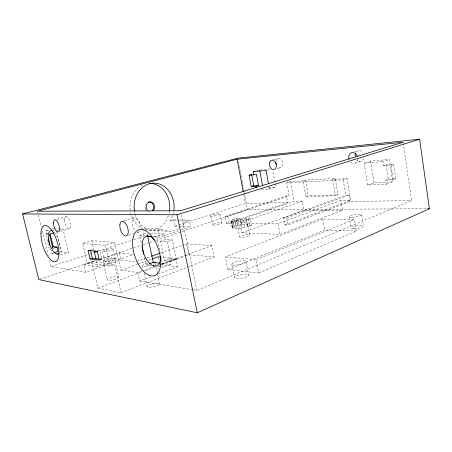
<?xml version="1.0" encoding="UTF-8"?>
<svg xmlns="http://www.w3.org/2000/svg" width="452" height="452" viewBox="0 0 452 452"><rect width="100%" height="100%" fill="white"/><g stroke="black" fill="none" stroke-linecap="round" stroke-linejoin="round"><path stroke-width="0.34" stroke-dasharray="2.26 1.69" d="M251.578 225.192L247.521 225.096L247.702 224.864A5.113 0.938 -10.7 0 0 242.91 224.751C239.294 224.949 234.995 224.7 232.232 227.554L232.418 228.034C238.786 229.35 245.572 227.379 251.578 225.192L250.329 218.531L246.227 218.536A5.125 0.881 -10.7 0 1 240.763 220.164A5.125 0.881 -10.7 0 1 236.39 220.107A5.125 0.881 -10.7 0 1 240.368 218.463L241.86 224.96M232.232 227.554L230.966 220.971C233.503 218.666 237.294 218.096 240.617 218.418M258.73 273.019L356.244 231.012L354.374 219.367L322.717 219.022L225.345 256.928L227.825 269.55L258.73 273.019L256.211 259.64L225.345 256.928M193.394 289.834L196.874 290.399L411.557 200.518L403.111 142.244M256.211 259.64L354.374 219.367M227.825 269.55L324.581 230.091L356.244 231.012M230.966 220.971L231.141 221.429C237.543 222.599 244.283 220.661 250.329 218.531M242.018 232.859L303.908 210.276L302.32 201.112L240.114 222.887L242.018 232.859L280.037 234.345L342.509 210.14L340.915 200.372L350.56 200.185L347.079 178.563L332.728 179.331L335.435 195.772L305.755 196.569L303.06 180.924L305.603 180.116L335.271 178.489L337.955 194.863L335.435 195.772M141.809 271.138L137.866 272.584L120.865 270.143L114.616 242.357L91.745 240.628L82.705 243.436L87.287 263.075L91.784 261.567L97.937 288.116L121.017 292.715L214.09 257.018L211.813 245.589L186.444 243.877L184.467 244.577M137.866 272.584L139.736 281.082L150.866 276.878M158.064 274.155L177.698 266.731L175.992 258.595L161.68 257.148M350.023 201.564L348.984 195.123L345.707 195.207L283.477 217.932L284.732 224.949L287.992 225.023L350.023 201.564L411.557 200.518M284.732 224.949L350.56 200.185M240.114 222.887L278.104 223.655L340.915 200.372M161.24 266.872L163.262 267.121L170.619 264.386L169.449 258.866L164.551 260.651L160.42 241.227L165.37 239.554L172.376 239.978L176.483 259.589L171.545 261.409L164.551 260.651M386.364 184.179L392.709 181.817L389.387 159.522L370.606 160.997L364.159 163.076L367.572 184.97L386.364 184.179L385.748 180.077L388.308 179.145L395.828 178.772L393.692 164.37L386.172 164.907L383.59 165.777L382.968 161.641L389.387 159.522M385.748 180.077L393.268 179.715L395.828 178.772M142.47 270.895L153.646 266.799M159.562 264.623L175.992 258.595M283.477 217.932L286.732 217.966L348.984 195.123M161.918 263.906L211.813 245.589M97.937 288.116L142.312 271.788M144.962 270.81L156.222 266.669M158.872 265.691L184.698 256.188M185.365 255.945L188.676 254.725L214.09 257.018M144.459 257.657L146.058 265.008L148.685 264.058M367.572 184.97L373.94 182.664L392.709 181.817M120.865 270.143L137.272 264.296M137.928 264.058L151.708 259.149M146.284 258.047L135.753 261.764L121.04 260.03L85.558 272.251L50.935 266.612L49.274 259.776M146.945 257.815L150.895 256.425M160.765 252.939L183.806 244.809M303.06 180.924L290.625 181.591L286.794 182.8L289.099 195.863L286.41 195.936L225.169 216.395L226.576 223.638L229.198 223.695L294.082 201.27L302.32 201.112M87.287 263.075L110.011 266.194L114.655 264.584L121.017 292.715M226.576 223.638L287.591 202.615L286.41 195.936M305.755 196.569L308.275 195.699L337.955 194.863M85.558 272.251L83.823 264.827L97.79 266.833L133.459 254.595M160.42 241.227L167.387 241.684L172.376 239.978M383.59 165.777L391.116 165.251L393.692 164.37M286.794 182.8L343.221 179.868L347.079 178.563M40.155 279.133L95.66 260.533M99.672 259.188L142.476 244.848M143.143 244.622L149.16 242.605M149.832 242.379L155.177 240.588M155.85 240.362L247.47 209.666L427.987 208.751M225.169 216.395L227.791 216.418L289.099 195.863M83.823 264.827L96.355 260.629M100.31 259.301L119.441 252.883L134.12 254.363M99.367 260.154L101.689 259.375L99.7 250.674L96.378 250.34M153.979 236.82L159.567 237.136L180.698 230.108M181.359 229.887L190.603 226.814L189.235 220.09L177.546 219.898M332.728 179.331L335.271 178.489M153.364 236.243L156.714 236.43L164.189 233.955L165.37 239.554M50.935 266.612L89.18 254.171M89.852 253.951L93.875 252.645M98.576 251.114L131.453 240.419M134.137 239.543L144.199 236.272L142.888 230.215M172.681 215.824A23.747 20.007 89.1 0 1 170.376 220.796L173.415 219.83L174.771 226.328L245.419 203.349L287.591 202.615M141.244 242.899L139.628 235.492L146.973 233.125L147.414 235.164M145.533 229.65L158.087 230.164L161.404 229.091A24.589 20.317 89.1 0 0 178.766 228.684M177.918 220.938L186.151 221.09L189.235 220.09M82.705 243.436L105.271 245.357L114.616 242.357M128.515 235.198L133.651 233.565M136.86 232.543L138.787 231.932M350.695 162.087A5.526 4.413 73.6 0 0 355.199 163.144L361.634 161.104M60.201 254.442L62.173 254.685L68.597 252.657L62.992 229.057L54.681 228.65M261.335 189.444L269.46 189.1L275.771 187.105L272.833 170.76M143.391 229.333L146.002 228.509L161.404 229.091M50.658 248.679L51.805 253.414L53.065 253.018M124.006 220.757L133.685 217.864M353.826 152.075L357.718 150.911M60.545 231.345L69.631 228.712M277.127 168.636L280.963 167.522M50.296 248.08L49.019 247.939L45.629 233.95L47.426 233.43M56.489 230.927L58.438 230.362M59.088 230.175L62.992 229.057M266.092 170.551L270.556 169.268M47.375 235.125L46.223 230.362L49.415 229.458M256.425 170.63L259.595 169.726L269.759 168.929M56.969 219.271L66.099 216.762M273.302 159.771L278.443 158.358M364.159 163.076L382.968 161.641M268.307 187.444L275.771 187.105M303.908 210.276L342.509 210.14M150.301 211.926L149.256 211.926A5 4.237 89.1 0 1 148.16 211.734M173.415 219.83L176.856 219.887M170.376 220.796L177.235 220.926M174.771 226.328L178.212 226.429M178.902 226.452L190.603 226.814M149.42 230.418L169.184 231.243M53.986 228.616L52.601 228.548L53.212 231.079M150.414 233.288L164.189 233.955M53.234 230.746L54.534 230.819M139.628 235.492L144.516 235.758M46.223 230.362L49.387 230.537M45.629 233.95L47.533 234.074M91.072 249.809L95.717 250.278M169.449 258.866L176.483 259.589M60.201 251.691L68.597 252.657M161.607 263.352L170.619 264.386M159.946 264.629L177.698 266.731M99.694 259.132L101.689 259.375M51.805 253.414L54.359 253.725M146.058 265.008L150.601 265.567M157.867 266.46L160.562 266.793M91.784 261.567L114.655 264.584M139.736 281.082L192.693 289.715M134.747 212.683L135.046 213.819M37.471 211.231L41.296 226.96M42.29 231.062L48.274 255.674M56.647 231.588L62.173 254.685M91.745 240.628L93.914 250.035M96.395 260.787L97.79 266.833M105.271 245.357L110.011 266.194M102.519 251.419L104.819 261.482M102.971 260.849L107.31 279.794M114.52 258.25A5.927 1.113 -13.2 0 1 105.881 261.2A5.927 1.113 -13.2 0 1 105.836 259.228A5.927 1.113 -13.2 0 1 114.52 258.25L118.791 277.155A5.899 1.288 -13.6 0 1 110.237 280.285A5.899 1.288 -13.6 0 1 110.124 278.02A5.899 1.288 -13.6 0 1 118.791 277.155M119.441 252.883L121.04 260.03M113.367 249.007A5.565 0.966 -13 0 1 105.248 251.685A5.565 0.966 -13 0 1 105.22 249.973A5.565 0.966 -13 0 1 113.367 249.007L115.633 259.047A5.548 1.051 -13.2 0 1 107.553 261.815A5.548 1.051 -13.2 0 1 107.491 259.957A5.548 1.051 -13.2 0 1 115.633 259.047M142.544 265.838L143.284 269.2M144.165 273.234L147.103 286.681M155.302 263.629L155.878 266.313M156.019 266.979L157.465 273.692M157.612 274.358L159.629 283.754M158.415 257.459L159.11 260.719M158.087 230.164L159.567 237.136M156.714 236.43L159.573 249.826M161.562 259.149L163.262 267.121M167.387 241.684L171.545 261.409M181.342 214.858L196.874 290.399M186.444 243.877L188.676 254.725M210.717 215.819L212.513 224.887M231.797 264.132L234.402 277.477M220.039 214.169A4.769 0.751 -11.1 0 1 212.7 216.141A4.769 0.751 -11.1 0 1 213.384 214.689A4.769 0.751 -11.1 0 1 220.039 214.169L221.774 223.051A4.757 0.819 -11.1 0 1 214.463 225.068A4.757 0.819 -11.1 0 1 215.124 223.497A4.757 0.819 -11.1 0 1 221.774 223.051M232.023 221.729L233.305 228.367M231.497 220.395L232.763 226.949M231.141 221.429L232.418 228.034M227.791 216.418L229.198 223.695M246.108 261.742A7.288 1.757 -10.9 0 1 235.113 265.16A7.288 1.757 -10.9 0 1 235.628 261.974A7.288 1.757 -10.9 0 1 246.108 261.742L248.662 275.121A7.26 1.91 -10.9 0 1 237.729 278.647A7.26 1.91 -10.9 0 1 238.193 275.2A7.26 1.91 -10.9 0 1 248.662 275.121M238.159 221.553L239.441 228.249M236.707 218.372L237.95 224.864M236.396 220.022L239.622 236.859M235.656 221.796L236.938 228.48M234.469 219.05L235.724 225.559M233.565 221.859L234.842 228.52M232.695 219.74L233.95 226.271M243.673 220.587L244.944 227.294M240.899 221.141L242.17 227.848M238.424 161.596L239.198 165.714M239.328 166.404L240.362 171.896M240.492 172.585L240.876 174.642M241.006 175.331L242.04 180.823M242.17 181.512L242.56 183.568M242.69 184.258L243.718 189.75M243.848 190.439L244.238 192.495M244.368 193.185L247.47 209.666M248.56 219.237L249.82 225.921M243.86 195.072L245.419 203.349M247.702 224.864L249.64 235.136A5.102 1.023 -10.7 0 1 241.967 237.368A5.102 1.023 -10.7 0 1 242.278 235.515A5.102 1.023 -10.7 0 1 249.64 235.136M246.272 218.48L247.521 225.096M246.289 219.938L247.555 226.638M278.104 223.655L280.037 234.345M269.081 187.038L269.46 189.1M286.732 217.966L287.992 225.023M290.625 181.591L294.082 201.27M305.603 180.116L308.275 195.699M322.717 219.022L324.581 230.091M349.334 216.802L351.164 228.141M343.221 179.868L345.707 195.207M361.577 214.694L363.38 226.062M370.606 160.997L373.94 182.664M386.172 164.907L388.308 179.145M391.116 165.251L393.268 179.715M154.533 263.804A6.469 1.367 -12.7 0 1 153.618 264.307M150.346 265.454A6.469 1.367 -12.7 0 1 142.657 266.013A6.469 1.367 -12.7 0 1 147.945 263.217M146.002 228.509A23.747 20.007 89.1 0 1 135.346 214.96M173.557 212.576A23.747 20.007 89.1 0 1 173.02 214.756M186.151 221.09A24.589 20.317 89.1 0 1 180.484 227.525M168.359 215.79A23.515 19.916 89.1 0 1 145.533 229.831M143.018 228.944A23.515 19.916 89.1 0 1 131.193 214.937M130.871 213.819A23.515 19.916 89.1 0 1 130.594 212.677M130.193 210.361A23.515 19.916 89.1 0 1 143.572 184.569M169.517 210.926A23.515 19.916 89.1 0 1 168.845 214.203M145.6 209.349A5 4.237 89.1 0 1 145.663 204.332M54.246 232.373A12.17 4.853 72.7 0 1 59.89 250.515M139.595 231.254A7.503 3.797 72.6 0 1 136.736 231.836M134.566 229.898A7.503 3.797 72.6 0 1 132.193 220.26A7.503 3.797 72.6 0 1 137.029 218.796A7.503 3.797 72.6 0 1 140.527 228.09M363.95 158.369A5.469 4.413 73.7 0 1 357.153 160.059M355.961 152.488A5.469 4.413 73.7 0 1 363.109 152.957M275.946 160.98A4.791 3.373 74.9 0 1 280.551 159.031A4.791 3.373 74.9 0 1 282.427 165.85A4.791 3.373 74.9 0 1 277.483 166.573M357.735 159.047A5.526 4.413 73.6 0 1 355.199 163.144M149.296 287.348A6.43 1.582 -13 0 0 159.545 284.195A6.43 1.582 -13 0 0 151.279 284.161A6.43 1.582 -13 0 0 149.296 287.348M351.763 217.276A6.243 1.209 -8.6 0 0 361.6 215.011A6.243 1.209 -8.6 0 0 353.029 214.994A6.243 1.209 -8.6 0 0 351.763 217.276M353.6 228.695A6.226 1.316 -8.4 0 0 363.402 226.407A6.226 1.316 -8.4 0 0 354.837 226.232A6.226 1.316 -8.4 0 0 353.6 228.695M64.444 219.678A6.277 2.65 73.3 0 0 68.958 228.887A6.277 2.65 73.3 0 0 69.252 219.904A6.277 2.65 73.3 0 0 64.444 219.678"/><path stroke-width="0.68" d="M197.292 312.784L429.4 208.745L419.625 139.216L237.78 158.16L22.6 213.954L38.816 279.579L197.292 312.784L177.026 214.779L22.6 213.954M149.341 263.821L153.284 262.397L159.528 263.115M152.369 258.911L158.273 256.804L161.002 257.081M151.55 256.194L160.11 253.171M89.253 250.114L88.1 250.481L90.078 258.99L92.372 258.233L99.028 259.047M94.547 252.425L97.231 251.549M54.325 252.628L58.105 251.453L57.054 247.069L53.189 246.673L51.997 247.035M177.026 214.779L419.625 139.216M57.054 247.069L52.85 248.351L49.432 234.198L53.669 232.978M255.99 186.348L258.521 185.574L256.414 174.116L253.866 174.851L249.086 175.184L251.205 186.58L255.99 186.348L256.233 187.665M251.205 186.58L253.73 185.806L258.521 185.574M249.086 175.184L250.99 174.636M253.866 174.851L253.25 171.528L254.521 171.167M237.108 159.223L37.471 211.231L180.495 210.739L403.111 142.244L237.108 159.223L243.21 191.625M253.25 171.528L266.092 170.551L268.46 183.602M427.987 208.751L429.4 208.745M146.606 235.876L148.002 235.95M147.691 236.469L151.188 236.662M88.1 250.481L97.361 251.436L99.367 260.154L90.078 258.99M56.912 254.041L58.229 254.205M153.194 265.883L154.488 266.042M48.2 238.52L49.844 245.3M50.149 234.068L53.189 246.673M90.558 250.397L92.372 258.233M94.067 250.707L95.931 258.77M142.126 246.939L143.73 254.318M147.561 235.848L153.284 262.397M251.623 174.455L253.73 185.806M259.719 170.421L262.505 185.614M153.013 262.459A6.469 1.367 -12.7 0 1 155.155 262.957M134.515 211.519A23.747 20.007 89.1 0 1 149.708 183.67A23.747 20.007 89.1 0 1 173.54 201.315L173.907 203.547A23.747 20.007 89.1 0 1 173.918 210.349M149.352 183.405A23.515 19.916 89.1 0 1 169.59 210.366M147.312 210.4A5.012 4.243 89.1 0 1 147.375 203.315A5.012 4.243 89.1 0 1 153.375 203.428A5.012 4.243 89.1 0 1 153.307 210.513M148.279 202.067A5 4.237 89.1 0 1 152.996 204.519A5 4.237 89.1 0 1 152.262 210.519M160.579 257.024A15.684 8.068 71.1 0 1 150.499 264.143A15.684 8.068 71.1 0 1 142.442 242.306A15.684 8.068 71.1 0 1 154.177 239.667M59.144 252.792A12.17 4.853 72.7 0 1 49.426 243.413A12.17 4.853 72.7 0 1 52.709 231.119M355.278 156.392A5.469 4.413 73.7 0 1 355.441 153.663M276.245 164.556A4.791 3.373 74.9 0 1 275.81 162.138M349.023 159.307A5.526 4.413 73.6 0 1 351.436 152.765A5.526 4.413 73.6 0 1 357.289 156.217M132.837 239.368A24.284 12.328 71.1 0 0 151.307 275.918A24.284 12.328 71.1 0 0 155.821 242.741A24.284 12.328 71.1 0 0 132.837 239.368M40.951 233.56A18.814 7.396 72.7 0 0 54.138 261.663A18.814 7.396 72.7 0 0 54.765 235.582A18.814 7.396 72.7 0 0 40.951 233.56M53.421 222.74A6.356 2.588 73.3 0 0 57.946 232.074A6.356 2.588 73.3 0 0 58.139 223.011A6.356 2.588 73.3 0 0 53.421 222.74M119.853 224.785A7.616 3.729 72.6 0 0 125.628 236A7.616 3.729 72.6 0 0 126.633 225.175A7.616 3.729 72.6 0 0 119.853 224.785M269.545 162.72A4.836 3.362 74.8 0 0 273.72 169.602A4.836 3.362 74.8 0 0 275.404 162.268A4.836 3.362 74.8 0 0 269.545 162.72"/></g></svg>
